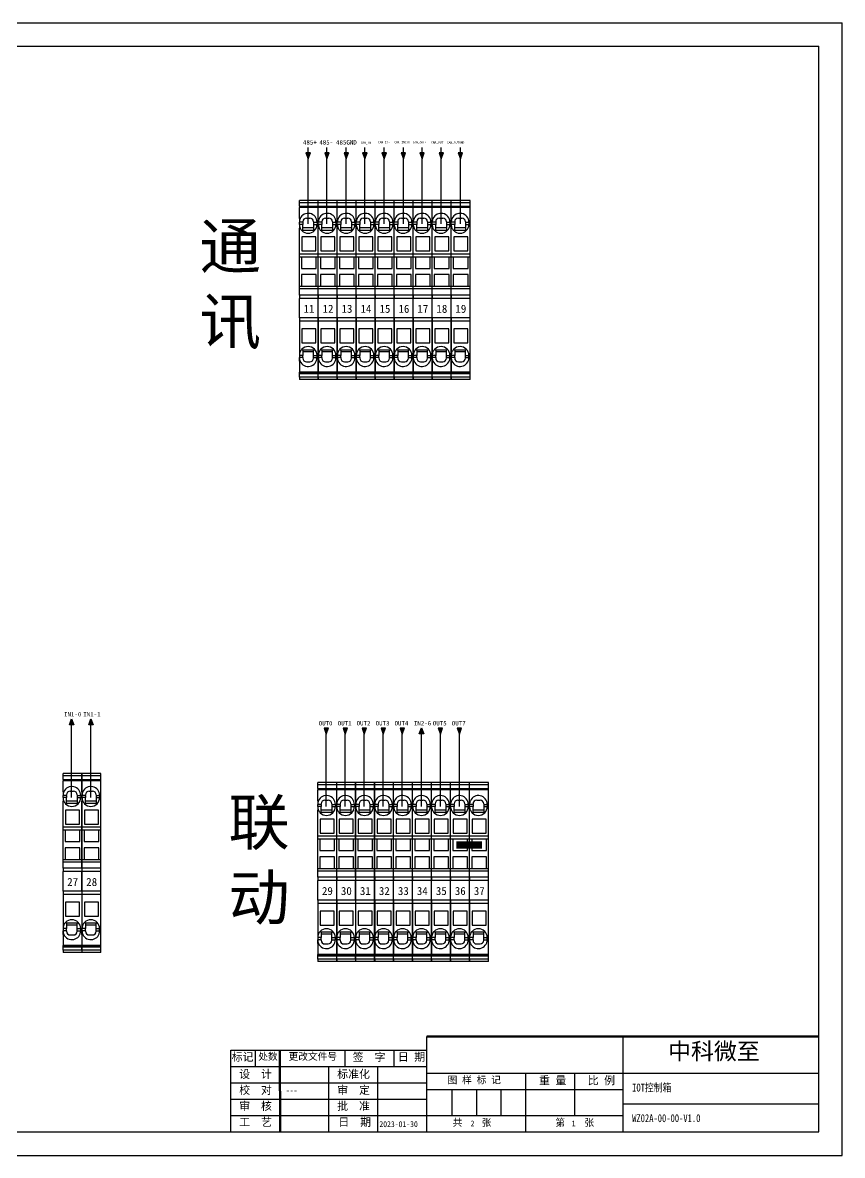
# Model space of a CAD drawing. Header units: millimetres. Extents: x -5786 to 4989, y -422 to 1165.
# Drawn here: x 3877 to 4989, y -416 to 1121 of the extents above; entities that cross this region are included whole.
import ezdxf

# ---------------------------------------------------------------- set-up
doc = ezdxf.new("R2010")
doc.units = ezdxf.units.MM
doc.layers.add('AM_0', color=7, linetype='Continuous', lineweight=50)
doc.layers.add('EPLAN311', color=1, linetype='Continuous', lineweight=25)
for name, color, linetype in [('RAHM2', 1, 'Continuous'), ('RAHM3', 2, 'Continuous'), ('小件分拣机', 7, 'Continuous')]:
    doc.layers.add(name, color=color, linetype=linetype)
doc.styles.add('-宋体', font='', dxfattribs={"width": 0.8})
doc.styles.add('HZ', font='txt', dxfattribs={"bigfont": 'HZDX.SHX'})
doc.styles.get("Standard").update_dxf_attribs({"font": 'txt.shx', "height": 20})
doc.styles.add('宋体', font='', dxfattribs={"height": 12})
doc.styles.get('-宋体').set_extended_font_data('SimSun')
doc.styles.get('宋体').set_extended_font_data('SimSun')

# ---------------------------------------------------------------- blocks, each defined once
blk = doc.blocks.new('ST_2_5-select__2', base_point=(-161.48, 74.58))
at = {"color": 7, "linetype": 'Continuous'}
for p, q in [((-161.48, 79.73), (-161.48, 74.58)), ((-160.84, 79.73), (-161.48, 79.73)), ((-160.84, 79.73), (-160.84, 74.58)), ((-159.88, 79.73), (-160.84, 79.73)), ((-159.88, 74.58), (-159.88, 79.73)), ((-159.78, 79.73), (-159.88, 79.73)), ((-159.78, 79.73), (-159.78, 74.58)), ((-159.52, 79.73), (-159.78, 79.73)), ((-159.52, 79.73), (-159.52, 74.58)), ((-146.9, 79.73), (-159.52, 79.73)), ((-156.68, 76.53), (-156.68, 77.43)), ((-155.68, 78.43), (-155.56, 78.43)), ((-155.56, 79.38), (-154.96, 79.38)), ((-155.56, 78.43), (-154.96, 78.43)), ((-154.96, 78.43), (-154.03, 78.43)), ((-154.03, 78.43), (-154.03, 75.53)), ((-154.03, 78.43), (-153.41, 78.43)), ((-153.41, 78.43), (-153.41, 78.58)), ((-153.41, 75.53), (-153.41, 78.43)), ((-151.58, 79.08), (-151.58, 75.28)), ((-147.78, 79.08), (-151.58, 79.08)), ((-147.78, 75.28), (-147.78, 79.08)), ((-146.9, 79.73), (-146.9, 74.58)), ((-146.18, 79.73), (-146.9, 79.73)), ((-138.18, 79.73), (-146.18, 79.73)), ((-146.18, 79.16), (-146.18, 79.73)), ((-146.18, 75.16), (-146.18, 79.16)), ((-143.03, 79.16), (-146.18, 79.16)), ((-143.03, 75.16), (-143.03, 79.16)), ((-141.33, 79.16), (-141.33, 75.16)), ((-138.18, 79.16), (-141.33, 79.16)), ((-137.47, 79.73), (-138.18, 79.73)), ((-138.18, 79.16), (-138.18, 79.73)), ((-138.18, 75.16), (-138.18, 79.16)), ((-137.47, 79.73), (-137.47, 74.58)), ((-135.79, 79.73), (-137.47, 79.73)), ((-135.79, 79.73), (-135.79, 74.58)), ((-134.87, 79.73), (-135.79, 79.73)), ((-134.87, 79.73), (-134.87, 74.58)), ((-129.6, 79.73), (-134.87, 79.73)), ((-129.6, 79.73), (-129.6, 74.58)), ((-128.67, 79.73), (-129.6, 79.73)), ((-128.67, 79.73), (-128.67, 74.58)), ((-114.84, 79.73), (-128.67, 79.73)), ((-122.78, 79.08), (-126.58, 79.08)), ((-126.58, 79.08), (-126.58, 75.28)), ((-122.78, 75.28), (-122.78, 79.08)), ((-120.96, 78.43), (-120.96, 78.58)), ((-120.96, 75.53), (-120.96, 78.43)), ((-120.33, 78.43), (-120.96, 78.43)), ((-120.33, 78.43), (-120.33, 75.53)), ((-119.41, 78.43), (-120.33, 78.43)), ((-118.81, 79.38), (-119.41, 79.38)), ((-118.81, 78.43), (-119.41, 78.43)), ((-118.68, 78.43), (-118.81, 78.43)), ((-117.68, 76.53), (-117.68, 77.43)), ((-114.84, 79.73), (-114.84, 74.58)), ((-114.59, 79.73), (-114.84, 79.73)), ((-114.59, 79.73), (-114.59, 74.58)), ((-114.49, 79.73), (-114.59, 79.73)), ((-114.49, 74.58), (-114.49, 79.73)), ((-113.52, 79.73), (-114.49, 79.73)), ((-113.52, 79.73), (-113.52, 74.58)), ((-112.88, 79.73), (-113.52, 79.73)), ((-112.88, 79.73), (-112.88, 74.58)), ((-160.84, 74.58), (-161.48, 74.58)), ((-159.88, 74.58), (-160.84, 74.58)), ((-159.88, 74.58), (-159.78, 74.58)), ((-159.78, 74.58), (-159.52, 74.58)), ((-156.56, 74.58), (-159.52, 74.58)), ((-156.56, 74.58), (-156.56, 74.8)), ((-156.56, 74.58), (-155.56, 74.58)), ((-155.56, 75.53), (-155.68, 75.53)), ((-155.56, 75.53), (-154.96, 75.53)), ((-154.96, 74.58), (-155.56, 74.58)), ((-154.03, 75.53), (-154.96, 75.53)), ((-154.96, 74.58), (-153.96, 74.58)), ((-153.41, 75.53), (-154.03, 75.53)), ((-153.96, 74.58), (-153.96, 74.8)), ((-146.9, 74.58), (-153.96, 74.58)), ((-153.41, 75.38), (-153.41, 75.53)), ((-151.58, 75.28), (-147.78, 75.28)), ((-146.18, 74.58), (-146.9, 74.58)), ((-146.18, 74.58), (-146.18, 75.16)), ((-146.18, 75.16), (-143.03, 75.16)), ((-138.18, 74.58), (-146.18, 74.58)), ((-141.33, 75.16), (-138.18, 75.16)), ((-138.18, 74.58), (-138.18, 75.16)), ((-137.47, 74.58), (-138.18, 74.58)), ((-135.79, 74.58), (-137.47, 74.58)), ((-135.79, 74.58), (-134.87, 74.58)), ((-129.6, 74.58), (-134.87, 74.58)), ((-129.6, 74.58), (-128.67, 74.58)), ((-128.67, 74.58), (-120.41, 74.58)), ((-126.58, 75.28), (-122.78, 75.28)), ((-120.96, 75.38), (-120.96, 75.53)), ((-120.96, 75.53), (-120.33, 75.53)), ((-120.41, 74.58), (-120.41, 74.8)), ((-120.41, 74.58), (-119.41, 74.58)), ((-120.33, 75.53), (-119.41, 75.53)), ((-118.81, 75.53), (-119.41, 75.53)), ((-119.41, 74.58), (-118.81, 74.58)), ((-118.81, 75.53), (-118.68, 75.53)), ((-117.81, 74.58), (-118.81, 74.58)), ((-117.81, 74.58), (-117.81, 74.8)), ((-117.81, 74.58), (-114.84, 74.58)), ((-114.59, 74.58), (-114.84, 74.58)), ((-114.49, 74.58), (-114.59, 74.58)), ((-113.52, 74.58), (-114.49, 74.58)), ((-113.52, 74.58), (-112.88, 74.58))]:
    blk.add_line(p, q, dxfattribs=at)
at = {"color": 2, "linetype": 'Continuous'}
for p, q in [((-155.56, 78.43), (-155.56, 79.38)), ((-154.96, 78.43), (-154.96, 79.38)), ((-119.41, 78.43), (-119.41, 79.38)), ((-118.81, 78.43), (-118.81, 79.38)), ((-155.56, 75.53), (-155.56, 74.58)), ((-154.96, 75.53), (-154.96, 74.58)), ((-119.41, 75.53), (-119.41, 74.58)), ((-118.81, 75.53), (-118.81, 74.58))]:
    blk.add_line(p, q, dxfattribs=at)
at = {"color": 7, "linetype": 'Continuous'}
for centre, radius, start, end in [((-155.56, 76.98), 2.4, 90, 245.3757), ((-155.68, 77.43), 1, 90, 180), ((-154.96, 76.98), 2.4, 45.3088, 90), ((-154.96, 76.98), 2.4, 314.6912, 45.3088), ((-119.41, 76.98), 2.4, 134.6912, 225.3088), ((-119.41, 76.98), 2.4, 90, 134.6912), ((-118.81, 76.98), 2.4, 294.6243, 90), ((-118.68, 77.43), 1, 360, 90), ((-155.68, 76.53), 1, 180, 270), ((-155.56, 76.98), 2.4, 245.3757, 270), ((-154.96, 76.98), 2.4, 270, 294.6243), ((-154.96, 76.98), 2.4, 294.6243, 314.6912), ((-119.41, 76.98), 2.4, 225.3088, 245.3757), ((-119.41, 76.98), 2.4, 245.3757, 270), ((-118.81, 76.98), 2.4, 270, 294.6243), ((-118.68, 76.53), 1, 270, 360)]:
    blk.add_arc(centre, radius, start, end, dxfattribs=at)
for points in [[(-153.27, 78.69), (-153.31, 78.66), (-153.34, 78.63), (-153.37, 78.61), (-153.41, 78.58)], [(-121.1, 78.69), (-121.06, 78.66), (-121.03, 78.63), (-120.99, 78.61), (-120.96, 78.58)], [(-153.27, 75.27), (-153.31, 75.3), (-153.34, 75.33), (-153.37, 75.35), (-153.41, 75.38)], [(-121.1, 75.27), (-121.06, 75.3), (-121.03, 75.33), (-120.99, 75.35), (-120.96, 75.38)]]:
    blk.add_spline(points, degree=3, dxfattribs=at)
blk = doc.blocks.new('A$C0ED27135')
at = {"layer": 'AM_0', "color": 2}
blk.add_line((32995, 3035), (42995, 3035), dxfattribs=at)
at = {"layer": 'AM_0'}
blk.add_line((29245, 2682), (29256, 599, -381), dxfattribs=at)
at = {"layer": 'RAHM2', "color": 5}
for p, q in [((0, 28898), (43594, 28898)), ((43594, 0), (43594, 28898)), ((0, 0), (43594, 0))]:
    blk.add_line(p, q, dxfattribs=at)
at = {"layer": 'RAHM2'}
for p, q in [((27995, 2682), (32995, 2682)), ((27995, 1849), (32995, 1849)), ((32998, 1682), (37995, 1682)), ((33644, 1018), (33644, 1682)), ((34269, 1018), (34269, 1682)), ((34894, 1018), (34894, 1682)), ((27995, 1432), (32995, 1432)), ((27995, 1016), (32995, 1016))]:
    blk.add_line(p, q, dxfattribs=at)
at = {"layer": 'RAHM3'}
for p, q in [((32995, 599), (32995, 3035)), ((37995, 3035), (37995, 599)), ((28630, 2266), (28630, 2682)), ((30912, 2266), (30912, 2682)), ((32162, 2266), (32162, 2682)), ((27995, 2266), (32995, 2266)), ((30495, 599), (30495, 2266)), ((31745, 600), (31745, 2266)), ((32995, 2099), (37995, 2099)), ((33019, 2099), (37995, 2099)), ((35519, 606), (35519, 2099)), ((36769, 1018), (36769, 2099)), ((37995, 2099), (42995, 2099)), ((37995, 1311), (42995, 1311)), ((27995, 1016), (37995, 1016))]:
    blk.add_line(p, q, dxfattribs=at)
at = {"layer": '小件分拣机', "color": 1, "lineweight": -3}
for p, q in [((2995, 28299), (42995, 28299)), ((42995, 599), (42995, 28299)), ((27995, 599), (27995, 2682)), ((27995, 599), (27995, 2682)), ((2842, 599, -1114), (42995, 599))]:
    blk.add_line(p, q, dxfattribs=at)
at = {"insert": (39150, 2872, 0), "char_height": 428.65, "width": 5455.75, "attachment_point": 1}
blk.add_mtext('{\\fFangSong|b0|i0|c134|p49;\\C2;中科微至}', dxfattribs=at)
at = {"layer": 'AM_0', "style": '-宋体', "width": 0.8}
for tag, p, height in [('客户名称', (33203, 2356), 500), ('设计', (29406, 1974), 150), ('校对', (29401, 1583), 150), ('设备名称', (38232, 1627), 200), ('日期', (31785, 721), 150), ('张数', (34111, 739), 150), ('当前页', (36691, 739), 150), ('版本', (38232, 850), 200)]:
    blk.add_attdef(tag, p, '', height=height, dxfattribs=at)
at = {"layer": 'RAHM2', "attachment_point": 1, "style": 'HZ'}
for s, width, insert, char_height in [('{\\fFangSong|b0|i0|c134|p49;\\C1;标记}', 1678.96, (28018, 2615), 204.16), ('{\\fFangSong|b0|i0|c134|p49;\\C1;处数}', 1678.96, (28696, 2615), 181.44), ('{\\fFangSong|b0|i0|c134|p49;\\C1;更改文件号}', 3209.83, (29469, 2615), 181.44), ('{\\fFangSong|b0|i0|c134|p49;\\C1;签  字}', 2755.62, (31107, 2608), 204.16), ('{\\fFangSong|b0|i0|c134|p49;\\C1;日 期}', 1678.96, (32258, 2615), 204.16), ('{\\fFangSong|b0|i0|c134|p49;\\C1;设  计}', 2755.62, (28210, 2177), 204.16), ('{\\fFangSong|b0|i0|c134|p49;\\C1;标准化}', 2755.62, (30710, 2177), 204.16), ('{\\fFangSong|b0|i0|c134|p49;\\C1;图 样 标 记}', 3209.83, (33526, 2017), 181.44), ('{\\fFangSong|b0|i0|c134|p49;\\C1;重 量}', 1678.96, (35859, 2014, -1337), 204.16), ('{\\fFangSong|b0|i0|c134|p49;\\C1;比 例}', 1678.96, (37102, 2014, -1337), 204.16), ('{\\fFangSong|b0|i0|c134|p49;\\C1;校  对}', 2755.62, (28210, 1769), 204.16), ('{\\fFangSong|b0|i0|c134|p49;\\C1;审  定}', 2755.62, (30710, 1769), 204.16), ('{\\fFangSong|b0|i0|c134|p49;\\C1;审  核}', 2755.62, (28210, 1361), 204.16), ('{\\fFangSong|b0|i0|c134|p49;\\C1;批  准}', 2755.62, (30710, 1361), 204.16), ('{\\fFangSong|b0|i0|c134|p49;\\C1;工  艺}', 2755.62, (28210, 952), 204.16), ('{\\fFangSong|b0|i0|c134|p49;\\C1;日  期}', 2755.62, (30739, 952), 204.16), ('{\\fFangSong|b0|i0|c134|p49;\\C1;共    张}', 3209.83, (33655, 929), 181.44), ('{\\fFangSong|b0|i0|c134|p49;\\C1;第    张}', 3209.83, (36275, 929), 181.44)]:
    blk.add_mtext_dynamic_manual_height_columns(s, width=width, gutter_width=1500, heights=[0], dxfattribs=dict(at, insert=insert, char_height=char_height))

msp = doc.modelspace()

# ---------------------------------------------------------------- hatches: boundary and pattern name
at = {"layer": 'EPLAN311', "linetype": 'Continuous', "lineweight": 25, "ltscale": 4}
for points in [[(4261.2, 943.9), (4264.2, 935.7), (4267.2, 943.9)], [(4286.6, 943.9), (4289.6, 935.7), (4292.6, 943.9)], [(4312.8, 943.9), (4315.8, 935.7), (4318.8, 943.9)], [(4338.1, 943.9), (4341.1, 935.7), (4344.1, 943.9)], [(4364.3, 943.9), (4367.3, 935.7), (4370.3, 943.9)], [(4390.3, 943.9), (4393.3, 935.7), (4396.3, 943.9)], [(4415.7, 943.9), (4418.7, 935.7), (4421.7, 943.9)], [(4441.8, 943.9), (4444.8, 935.7), (4447.8, 943.9)], [(4467.7, 943.9), (4470.7, 935.7), (4473.7, 943.9)], [(3940.3, 167.9), (3943.3, 176.1), (3946.3, 167.9)], [(3966.4, 167.9), (3969.4, 176.1), (3972.4, 167.9)], [(4285.8, 163.3), (4288.8, 155), (4291.8, 163.3)], [(4311.5, 163.3), (4314.5, 155), (4317.5, 163.3)], [(4337.3, 163.3), (4340.3, 155), (4343.3, 163.3)], [(4363, 163.3), (4366, 155), (4369, 163.3)], [(4388.8, 163.3), (4391.8, 155), (4394.8, 163.3)], [(4414.9, 155.7), (4417.9, 163.9), (4420.9, 155.7)], [(4440.6, 163.3), (4443.6, 155), (4446.6, 163.3)], [(4466.4, 163.3), (4469.4, 155), (4472.4, 163.3)]]:
    msp.add_hatch(color=1, dxfattribs=at).paths.add_polyline_path(points, flags=0)

# ---------------------------------------------------------------- linework, layer by layer
at = {"color": 2, "const_width": 10}
msp.add_lwpolyline([(4465.3, 4.6), (4499.8, 4.6)], dxfattribs=at)
at = {"layer": 'EPLAN311', "color": 1, "linetype": 'Continuous', "lineweight": 25, "ltscale": 4}
for p, q in [((4264.2, 847.8), (4264.2, 951.3)), ((4289.6, 847.8), (4289.6, 951.3)), ((4315.8, 847.8), (4315.8, 951.3)), ((4341.1, 847.8), (4341.1, 951.3)), ((4367.3, 847.8), (4367.3, 951.3)), ((4393.3, 847.8), (4393.3, 951.3)), ((4418.7, 847.8), (4418.7, 951.3)), ((4444.8, 847.8), (4444.8, 951.3)), ((4470.7, 847.8), (4470.7, 951.3)), ((3943.3, 69.1), (3943.3, 172.6)), ((3969.4, 69.1), (3969.4, 172.6)), ((4288.8, 56.9), (4288.8, 160.4)), ((4314.5, 56.9), (4314.5, 160.4)), ((4340.3, 56.9), (4340.3, 160.4)), ((4366, 56.9), (4366, 160.4)), ((4391.8, 56.9), (4391.8, 160.4)), ((4417.9, 56.9), (4417.9, 160.4)), ((4443.6, 56.9), (4443.6, 160.4)), ((4469.4, 56.9), (4469.4, 160.4))]:
    msp.add_line(p, q, dxfattribs=at)
for points in [[(4261.2, 943.9), (4264.2, 935.7), (4267.2, 943.9)], [(4286.6, 943.9), (4289.6, 935.7), (4292.6, 943.9)], [(4312.8, 943.9), (4315.8, 935.7), (4318.8, 943.9)], [(4338.1, 943.9), (4341.1, 935.7), (4344.1, 943.9)], [(4364.3, 943.9), (4367.3, 935.7), (4370.3, 943.9)], [(4390.3, 943.9), (4393.3, 935.7), (4396.3, 943.9)], [(4415.7, 943.9), (4418.7, 935.7), (4421.7, 943.9)], [(4441.8, 943.9), (4444.8, 935.7), (4447.8, 943.9)], [(4467.7, 943.9), (4470.7, 935.7), (4473.7, 943.9)], [(3940.3, 167.9), (3943.3, 176.1), (3946.3, 167.9)], [(3966.4, 167.9), (3969.4, 176.1), (3972.4, 167.9)], [(4285.8, 163.3), (4288.8, 155), (4291.8, 163.3)], [(4311.5, 163.3), (4314.5, 155), (4317.5, 163.3)], [(4337.3, 163.3), (4340.3, 155), (4343.3, 163.3)], [(4363, 163.3), (4366, 155), (4369, 163.3)], [(4388.8, 163.3), (4391.8, 155), (4394.8, 163.3)], [(4414.9, 155.7), (4417.9, 163.9), (4420.9, 155.7)], [(4440.6, 163.3), (4443.6, 155), (4446.6, 163.3)], [(4466.4, 163.3), (4469.4, 155), (4472.4, 163.3)]]:
    msp.add_lwpolyline(points, close=True, dxfattribs=at)

# ---------------------------------------------------------------- block references
at = {"color": 1, "xscale": 5, "yscale": 5, "zscale": 5, "rotation": 270}
for p in [(4252.2, 879.5), (4277.9, 879.5), (4303.7, 879.5), (4329.4, 879.5), (4355.2, 879.5), (4380.9, 879.5), (4406.7, 879.5), (4432.4, 879.5), (4458.2, 879.5), (3931.6, 101.7), (3957.3, 101.7), (4277.1, 89.5), (4302.9, 89.5), (4328.6, 89.5), (4354.4, 89.5), (4380.1, 89.5), (4405.9, 89.5), (4431.6, 89.5), (4457.4, 89.5), (4483.1, 89.5)]:
    msp.add_blockref('ST_2_5-select__2', p, dxfattribs=at)
at = {"layer": 'AM_0', "lineweight": -3}
ref = msp.add_blockref('A$C0ED27135', (2670.2, -416.4), dxfattribs=dict(at, xscale=0.05318677324316071, yscale=0.05318677324316071, zscale=0.05318677324316071))
ref.add_attrib('设备名称', 'IOT控制箱', (4703.7, -329.8), dxfattribs={"height": 10.64, "style": '-宋体', "width": 0.8})
ref.add_attrib('当前页', '1', (4621.7, -377.1), dxfattribs={"height": 7.98, "style": '-宋体', "width": 0.8})
ref.add_attrib('张数', '2', (4484.5, -377.1), dxfattribs={"height": 7.98, "style": '-宋体', "width": 0.8})
ref.add_attrib('日期', '2023-01-30', (4360.8, -378), dxfattribs={"height": 7.98, "style": '-宋体', "width": 0.8})
ref.add_attrib('版本', 'WZ02A-00-00-V1.0', (4703.7, -371.2), dxfattribs={"height": 10.637, "style": '-宋体', "width": 0.8})
ref.add_attrib('校对', '---', (4234, -332.2), dxfattribs={"height": 7.98, "style": '-宋体', "width": 0.8})

# ---------------------------------------------------------------- texts
at = {"attachment_point": 1, "style": '宋体'}
for s, width, insert, char_height in [('\\pt6;485+', 6, (4257.1, 961.2), 6), ('\\pt6;485-', 6, (4279.3, 961.2), 6), ('\\pt6;485GND', 6, (4302, 961.2), 6), ('\\pt3.024;CAN_IN+', 23.427, (4335.4, 959.3), 3.024), ('\\pt3.024;CAN_IN-', 6, (4358.8, 960), 3.024), ('\\pt3.024;CAN_INGND', 6, (4381.2, 959.9), 3.024), ('\\pt3.024;CAN_OUT+', 6, (4405.9, 959.8), 3.024), ('\\pt3.024;CAN_OUT-', 6, (4430.9, 959.6), 3.024), ('\\pt3.024;CAN_OUTGND', 6, (4452.4, 959.6), 3.024), ('\\pt6;IN1-0', 6, (3933, 185.2), 6), ('\\pt6;IN1-1', 6, (3959.1, 185.2), 6), ('\\pt6;OUT0', 6, (4278.4, 173), 6), ('\\pt6;OUT1', 6, (4304.2, 173), 6), ('\\pt6;OUT2', 6, (4329.9, 173), 6), ('\\pt6;OUT3', 6, (4355.7, 173), 6), ('\\pt6;OUT4', 6, (4381.4, 173), 6), ('\\pt6;IN2-6', 6, (4407.6, 173), 6), ('\\pt6;OUT5', 6, (4433.3, 173), 6), ('\\pt6;OUT7', 6, (4459.1, 173), 6)]:
    msp.add_mtext_dynamic_manual_height_columns(s, width=width, gutter_width=60, heights=[0], dxfattribs=dict(at, insert=insert, char_height=char_height))
at = {"char_height": 61.25, "attachment_point": 1}
for s, width, insert in [('{\\fSimSun|b0|i0|c134|p2;通讯}', 17.13, (4116.7, 848)), ('{\\fSimSun|b0|i0|c134|p2;联动}', 18.093, (4155.8, 66.5))]:
    msp.add_mtext_dynamic_manual_height_columns(s, width=width, gutter_width=17.5, heights=[0], dxfattribs=dict(at, insert=insert))
at = {"color": 1, "char_height": 10.866, "attachment_point": 1}
for s, width, insert in [('{\\fSimSun|b0|i0|c134|p2;11}', 10.866, (4257.9, 737.8)), ('{\\fSimSun|b0|i0|c134|p2;12}', 6.097, (4283.7, 737.8)), ('{\\fSimSun|b0|i0|c134|p2;13}', 6.097, (4309.4, 737.8)), ('{\\fSimSun|b0|i0|c134|p2;14}', 6.097, (4335.2, 737.8)), ('{\\fSimSun|b0|i0|c134|p2;15}', 6.097, (4360.9, 737.8)), ('{\\fSimSun|b0|i0|c134|p2;16}', 6.097, (4386.7, 737.8)), ('{\\fSimSun|b0|i0|c134|p2;17}', 6.097, (4412.4, 737.8)), ('{\\fSimSun|b0|i0|c134|p2;18}', 6.097, (4438.2, 737.8)), ('{\\fSimSun|b0|i0|c134|p2;19}', 6.097, (4463.9, 737.8)), ('{\\fSimSun|b0|i0|c134|p2;27}', 6.097, (3937.3, -40)), ('{\\fSimSun|b0|i0|c134|p2;28}', 6.097, (3963.1, -40)), ('{\\fSimSun|b0|i0|c134|p2;29}', 6.097, (4282.9, -52.2)), ('{\\fSimSun|b0|i0|c134|p2;30}', 6.097, (4308.6, -52.2)), ('{\\fSimSun|b0|i0|c134|p2;31}', 6.097, (4334.4, -52.2)), ('{\\fSimSun|b0|i0|c134|p2;32}', 6.097, (4360.1, -52.2)), ('{\\fSimSun|b0|i0|c134|p2;33}', 6.097, (4385.9, -52.2)), ('{\\fSimSun|b0|i0|c134|p2;34}', 6.097, (4411.6, -52.2)), ('{\\fSimSun|b0|i0|c134|p2;35}', 6.097, (4437.4, -52.2)), ('{\\fSimSun|b0|i0|c134|p2;36}', 6.097, (4463.1, -52.2)), ('{\\fSimSun|b0|i0|c134|p2;37}', 6.097, (4488.9, -52.2))]:
    msp.add_mtext_dynamic_manual_height_columns(s, width=width, gutter_width=17.5, heights=[0], dxfattribs=dict(at, insert=insert))

doc.saveas('drawing.dxf')
